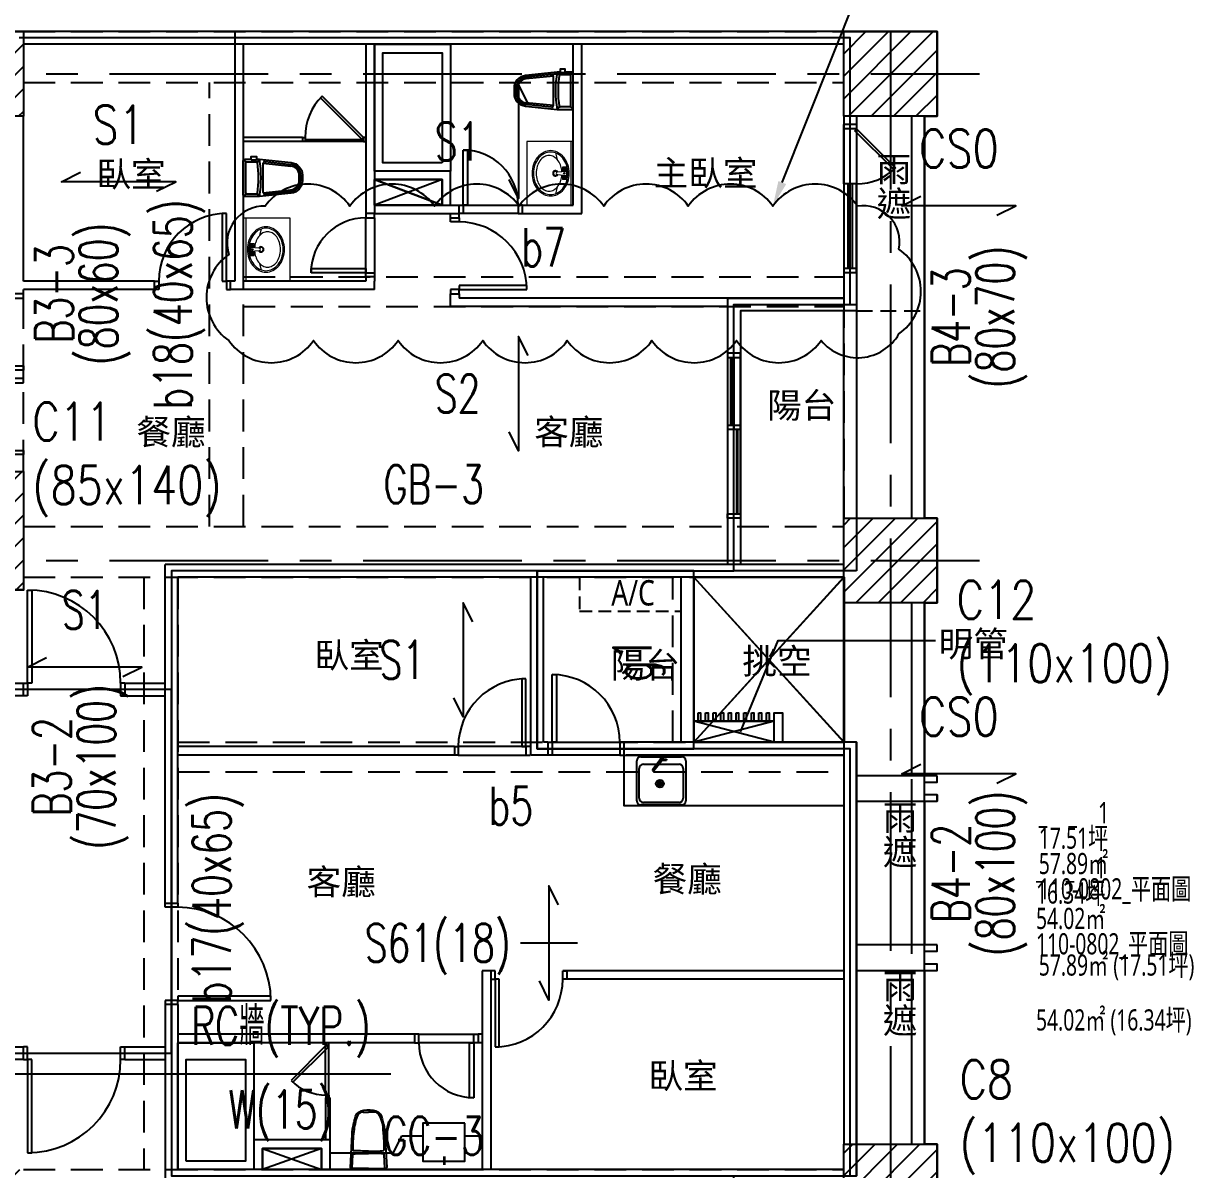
# Model space of a CAD drawing. Header units: millimetres. Extents: x -3377 to 119122, y -22007 to 15479.
# Drawn here: x 41881 to 43264, y 1589 to 2944 of the extents above; entities that cross this region are included whole.
import ezdxf
from ezdxf import colors
from ezdxf.entities.mleader import LeaderData, LeaderLine
from ezdxf.enums import TextEntityAlignment as Align
from ezdxf.math import Vec2, Vec3

# ---------------------------------------------------------------- set-up
doc = ezdxf.new("R2010")
doc.units = ezdxf.units.MM
doc.header["$LTSCALE"] = 150
doc.header["$MEASUREMENT"] = 0
for name, pattern in [('11', [0.15, 0.1, -0.05]), ('CENTER', [2, 1.25, -0.25, 0.25, -0.25]), ('HIDDEN', [0.375, 0.25, -0.125]), ('HIDDEN2', [0.1875, 0.125, -0.0625])]:
    doc.linetypes.add(name, pattern=pattern)
doc.layers.get('0').update_dxf_attribs({"plot": 0})
for name, color, linetype, plot in [('AREA', 3, 'Continuous', False), ('S-ARCH', 252, 'Continuous', False), ('S-CLOUD_2022-0304', 4, 'Continuous', False), ('S-CLOUD_20220217(結構依建築圖2022-0216修改)', 4, 'Continuous', False), ('機電', 11, 'Continuous', False)]:
    doc.layers.add(name, color=color, linetype=linetype, plot=plot)
for name, color, linetype in [('ASSLN', 8, 'Continuous'), ('COL', 1, 'Continuous'), ('FIN', 5, 'Continuous'), ('OPEN', 4, 'Continuous'), ('S-COL', 7, 'Continuous'), ('S-COLB', 4, 'HIDDEN'), ('S-DIM', 2, 'Continuous'), ('S-GRID', 1, 'CENTER'), ('S-HATCH-COL', 13, 'Continuous'), ('S-OPEN', 13, 'Continuous'), ('S-RCBMB', 3, 'HIDDEN'), ('S-RCBMG', 2, 'HIDDEN'), ('S-SLAB', 5, 'Continuous'), ('S-SLABT', 2, 'Continuous'), ('S-TEXTB', 3, 'Continuous'), ('S-TEXTC', 3, 'Continuous'), ('S-TEXTG', 2, 'Continuous'), ('TEXT', 2, 'Continuous'), ('TOIL', 6, 'Continuous'), ('TOILET', 141, 'Continuous'), ('WALL', 2, 'Continuous'), ('WALL2', 3, 'Continuous'), ('WALL3', 4, 'Continuous')]:
    doc.layers.add(name, color=color, linetype=linetype)
doc.styles.add('3E', font='simplex.shx', dxfattribs={"width": 0.8, "height": 45, "bigfont": 'dayus.shx'})
doc.styles.add('C1', font='', dxfattribs={"bigfont": 'japanese.shx'})
doc.styles.add('CS4', font='romans.shx', dxfattribs={"width": 0.7, "height": 45, "bigfont": 'lsp.shx'})
doc.styles.add('HH', font='')
doc.styles.add('HHV', font='')
doc.styles.add('LSP', font='SIMPLEX.shx', dxfattribs={"width": 0.8, "bigfont": 'lsp.shx'})
doc.styles.get('C1').set_extended_font_data('微軟正黑體')
doc.styles.get('HH').set_extended_font_data('Microsoft JhengHei')
doc.styles.get('HHV').set_extended_font_data('@微軟正黑體')
doc.dimstyles.new('DIM150', dxfattribs={"dimscale": 15, "dimtxt": 3, "dimasz": 2, "dimexe": 2, "dimexo": 2, "dimgap": 1, "dimtad": 1, "dimdec": 1, "dimdsep": 46, "dimtxsty": 'CS4', "dimblk1": 'ARCHTICK', "dimblk2": 'ARCHTICK', "dimsah": 1, "dimcen": 2, "dimdle": 2, "dimadec": 0, "dimazin": 0, "dimtfac": 1, "dimtdec": 1, "dimtmove": 0, "dimatfit": 3, "dimldrblk": 'TAA', "dimfxl": 0, "dimtolj": 1, "dimarcsym": 0})

# ---------------------------------------------------------------- blocks, each defined once
blk = doc.blocks.new('LINE(2)')
at = {"layer": 'S-GRID'}
for points in [[(-5535.87, -344.9), (-5535.87, -3083.41)], [(-8859.11, -995.91), (-5430.87, -995.91)], [(-8859.11, -1570.91), (-5430.87, -1570.91)]]:
    blk.add_lwpolyline(points, dxfattribs=at)
blk = doc.blocks.new('COL(2F-16F)')
for points in [[(-6645.9, -945.9), (-6560.9, -945.9), (-6560.9, -1045.9), (-6645.9, -1045.9)], [(-5590.9, -945.9), (-5480.9, -945.9), (-5480.9, -1045.9), (-5590.9, -1045.9)], [(-6645.9, -1465.9), (-6560.9, -1465.9), (-6560.9, -1605.9), (-6645.9, -1605.9)], [(-5590.9, -1520.9), (-5480.9, -1520.9), (-5480.9, -1620.9), (-5590.9, -1620.9)], [(-5590.9, -2260.9), (-5480.9, -2260.9), (-5480.9, -2360.9), (-5590.9, -2360.9)]]:
    blk.add_lwpolyline(points, close=True)
blk = doc.blocks.new('_ARCHTICK')
at = {"color": 0, "linetype": 'ByBlock', "const_width": 0.15}
blk.add_lwpolyline([(-0.5, -0.5), (0.5, 0.5)], dxfattribs=at)
blk = doc.blocks.new('*D209')
at = {"layer": 'DEFPOINTS', "color": 0, "transparency": 16777216}
for p in [(41795.7, 1702.2), (41810.7, 1702.2), (41810.7, 1702.2)]:
    blk.add_point(p, dxfattribs=at)
at = {"layer": 'S-DIM', "color": 0, "lineweight": -2, "transparency": 16777216}
for p, q in [((41795.7, 1732.2), (41795.7, 1732.2)), ((41795.7, 1702.2), (41765.7, 1702.2)), ((41795.7, 1702.2), (41810.7, 1702.2)), ((41810.7, 1702.2), (42315.2, 1702.2))]:
    blk.add_line(p, q, dxfattribs=at)
at = {"layer": 'S-DIM', "color": 0, "lineweight": -2, "transparency": 16777216, "xscale": 30, "yscale": 30, "zscale": 30}
blk.add_blockref('_ARCHTICK', (41795.7, 1702.2), dxfattribs=at)
at = {"layer": 'S-DIM', "color": 0, "lineweight": -2, "transparency": 16777216, "xscale": 30, "yscale": 30, "zscale": 30, "rotation": 180}
blk.add_blockref('_ARCHTICK', (41810.7, 1702.2), dxfattribs=at)
at = {"layer": 'S-DIM', "color": 0, "transparency": 16777216, "char_height": 45, "attachment_point": 5, "style": 'CS4'}
for s, insert in [('\\A1;RC牆(TYP.)', (42185.2, 1751.5)), ('\\A1;W(15)', (42185.2, 1652.9))]:
    blk.add_mtext(s, dxfattribs=dict(at, insert=insert))
blk = doc.blocks.new('TAA')
at = {"linetype": 'Continuous'}
blk.add_line((0, 0), (-1.663, 0), dxfattribs=at)
blk.add_solid([(-1.5, -0.25), (-1.5, 0.25), (0, 0)], dxfattribs=at)
blk = doc.blocks.new('A$C04D96F04')
at = {"color": 252}
for p, q in [((333, 1217.5), (402, 1217.5)), ((402, 1215), (333, 1215)), ((495, 1170), (415, 1140)), ((495, 1140), (415, 1170)), ((970, 505), (792.5, 700)), ((792.5, 505), (970, 700)), ((970, 700), (792.5, 700)), ((970, 505), (970, 700)), ((1050, 670), (1050, 465.5)), ((1065, 670), (1065, 465.5)), ((1050, 435.5), (1050, 265.5)), ((1065, 435.5), (1065, 265.5)), ((1050, 235.5), (1050, 30)), ((1065, 235.5), (1065, 30)), ((352.5, 25), (282.5, 0)), ((282.5, 25), (352.5, 0))]:
    blk.add_line(p, q, dxfattribs=at)
at = {"color": 252, "linetype": 'HIDDEN2'}
blk.add_line((985, 1015), (1065, 1015), dxfattribs=at)
at = {"color": 252}
for points in [[(1050, 1245), (1050, 770)], [(1065, 1245), (1065, 770)], [(792.5, 700), (792.5, 505), (970, 505)], [(887.5, 530), (792.5, 530), (792.5, 505), (887.5, 505), (792.5, 530), (887.5, 530), (792.5, 505)]]:
    blk.add_lwpolyline(points, dxfattribs=at)
at = {"layer": 'AREA', "color": 252}
blk.add_lwpolyline([(-30, -637.5), (977.5, -637.5), (977.5, -317.5), (840, -317.5), (840, -7.5), (977.5, -7.5), (977.5, 497.5), (607.5, 497.5), (607.5, 707.5), (840, 707.5), (840, 1022.5), (977.5, 1022.5), (977.5, 1337.5), (-5, 1337.5)], dxfattribs=at)
for points in [[(985, 707.5), (840, 707.5), (840, 1022.5), (985, 1022.5)], [(607.5, 497.5), (607.5, 707.5), (175, 707.5), (175, 567.5), (175, 137.5), (175, 0), (175, -7.5), (840, -7.5), (977.5, -7.5), (977.5, 497.5), (792.5, 497.5)], [(985, -7.5), (985, 30), (985, 30), (985, 495), (985, 495), (985, 505), (792.5, 505), (792.5, 707.5), (175, 707.5), (175, -7.5), (985, -7.5), (985, 30)], [(792.5, 707.5), (607.5, 707.5), (607.5, 497.5), (792.5, 497.5)], [(-697.5, 482.5), (-827.5, 482.5), (-827.5, 567.5), (-1052.5, 567.5), (-1052.5, 127.5), (-827.5, 127.5), (-827.5, 152.5), (-827.5, 257.5), (-557.5, 257.5), (-342.5, 257.5), (-65, 257.5), (-65, 137.5), (175, 137.5), (175, 567.5), (-65, 567.5), (-65, 482.5)]]:
    blk.add_lwpolyline(points, close=True, dxfattribs=at)
at = {"layer": 'ASSLN', "color": 252}
for points in [[(797.5, 540), (800.5, 540), (800.5, 530), (797.5, 530)], [(806.5, 540), (809.5, 540), (809.5, 530), (806.5, 530)], [(815.5, 540), (818.5, 540), (818.5, 530), (815.5, 530)], [(824.5, 540), (827.5, 540), (827.5, 530), (824.5, 530)], [(833.5, 540), (836.5, 540), (836.5, 530), (833.5, 530)], [(842.5, 540), (845.5, 540), (845.5, 530), (842.5, 530)], [(851.5, 540), (854.5, 540), (854.5, 530), (851.5, 530)], [(860.5, 540), (863.5, 540), (863.5, 530), (860.5, 530)], [(869.5, 540), (872.5, 540), (872.5, 530), (869.5, 530)], [(878.5, 540), (881.5, 540), (881.5, 530), (878.5, 530)]]:
    blk.add_lwpolyline(points, close=True, dxfattribs=at)
at = {"layer": 'COL', "color": 252}
blk.add_line((1080, 443), (1080, 435.5, 1.1), dxfattribs=at)
for points in [[(-85, 1345), (0, 1345), (0, 1245), (-85, 1245)], [(970, 1345), (1080, 1345), (1080, 1245), (970, 1245)], [(-85, 825), (0, 825), (0, 685), (-85, 685)], [(970, 770), (1080, 770), (1080, 670), (970, 670)], [(970, 30), (1080, 30), (1080, -70), (970, -70)]]:
    blk.add_lwpolyline(points, close=True, dxfattribs=at)
at = {"layer": 'FIN', "color": 252}
for p, q in [((730, 488), (778, 488)), ((752.9, 484.2), (743.7, 472.5)), ((756.2, 483), (752.9, 486.3)), ((752.9, 483), (756.2, 486.3)), ((756.2, 485), (760.2, 485)), ((760.2, 485), (760.2, 484)), ((725, 436), (725, 483)), ((728, 439), (728, 474)), ((733, 479), (775, 479)), ((743.8, 471.8), (744.6, 471.1)), ((744.5, 473.5), (746.1, 472.2)), ((754.5, 483), (745.3, 471.2)), ((756.1, 484), (760.2, 484)), ((780, 474), (780, 439)), ((783, 483), (783, 436)), ((754, 454.5), (750.7, 457.8)), ((750.7, 454.5), (754, 457.8)), ((752.4, 453.8), (752.4, 458.5)), ((970, 430), (710, 430)), ((778, 431), (730, 431)), ((775, 434), (733, 434))]:
    blk.add_line(p, q, dxfattribs=at)
blk.add_lwpolyline([(970, 430), (710, 430), (710, 490), (970, 490)], close=True, dxfattribs=at)
for centre, radius in [((754.6, 484.7), 1.7), ((752.4, 456.1), 4.63), ((752.4, 456.1), 2.34)]:
    blk.add_circle(centre, radius, dxfattribs=at)
for centre, radius, start, end in [((730, 483), 5, 90, 180), ((778, 483), 5, 360, 90), ((733, 474), 5, 90, 180), ((744.1, 472.1), 0.5, 142.041, 232.041), ((744.9, 471.5), 0.5, 232.041, 322.041), ((775, 474), 5, 360, 90), ((730, 436), 5, 180, 270), ((733, 439), 5, 180, 270), ((775, 439), 5, 270, 360), ((778, 436), 5, 270, 360)]:
    blk.add_arc(centre, radius, start, end, dxfattribs=at)
at = {"layer": 'OPEN', "color": 252, "linetype": 'Continuous'}
for p, q in [((353.2, 1268.8), (351.1, 1266.7)), ((351.1, 1266.7), (399.9, 1217.9)), ((402, 1220), (353.2, 1268.8)), ((330, 1220), (333, 1220)), ((333, 1220), (333, 1215)), ((399.9, 1217.9), (402, 1220)), ((405, 1220), (402, 1220)), ((402, 1220), (402, 1215)), ((333, 1215), (330, 1215)), ((402, 1215), (405, 1215)), ((520, 1140), (520, 1205)), ((520, 1205), (525, 1205)), ((525, 1205), (525, 1140)), ((970, 1165), (970, 1170)), ((985, 1165), (970, 1165)), ((970, 1165), (970, 1065)), ((975, 1065), (975, 1165)), ((980, 1065), (980, 1165)), ((985, 1170), (985, 1165)), ((985, 1065), (985, 1165)), ((515, 1140), (520, 1140)), ((520, 1140), (520, 1130)), ((520, 1140), (585, 1140)), ((525, 1140), (520, 1140)), ((590, 1140), (585, 1140)), ((585, 1140), (585, 1130)), ((240, 1130), (235, 1130)), ((235, 1130), (235, 1050)), ((240, 1050), (240, 1130)), ((405, 1130), (405, 1125)), ((405, 1125), (415, 1125)), ((405, 1060), (405, 1125)), ((415, 1125), (415, 1130)), ((415, 1125), (415, 1060)), ((505, 1120), (505, 1125)), ((520, 1130), (515, 1130)), ((515, 1125), (515, 1120)), ((585, 1130), (520, 1130)), ((585, 1130), (590, 1130)), ((515, 1120), (505, 1120)), ((340, 1060), (340, 1065)), ((340, 1065), (405, 1065)), ((405, 1060), (340, 1060)), ((405, 1065), (405, 1060)), ((405, 1055), (405, 1060)), ((405, 1060), (415, 1060)), ((415, 1060), (415, 1055)), ((985, 1065), (970, 1065)), ((970, 1065), (970, 1060)), ((985, 1060), (985, 1065)), ((155, 1050), (160, 1050)), ((160, 1040), (155, 1040)), ((160, 1050), (160, 1040)), ((235, 1050), (240, 1050)), ((245, 1050), (240, 1050)), ((240, 1050), (240, 1040)), ((240, 1040), (245, 1040)), ((515, 1040), (505, 1040)), ((505, 1040), (505, 1035)), ((595, 1045), (515, 1045)), ((515, 1045), (515, 1040)), ((515, 1035), (515, 1040)), ((515, 1040), (595, 1040)), ((595, 1040), (595, 1045)), ((-10, 1030), (0, 1030)), ((0, 1030), (0, 1035)), ((832.5, 965, -1.1), (832.5, 960, -1.1)), ((832.5, 960, -1.1), (847.5, 960, -1.1)), ((832.5, 960, -1.1), (832.5, 775, -1.1)), ((836, 960, -1.1), (836, 880, -1.1)), ((837, 960, -1.1), (837, 880, -1.1)), ((840, 960, -1.1), (840, 880, -1.1)), ((847.5, 960, -1.1), (847.5, 965, -1.1)), ((847.5, 775, -1.1), (847.5, 960, -1.1)), ((-10, 950), (0, 950)), ((0, 950), (0, 945)), ((-10, 930), (0, 930)), ((0, 930), (0, 935)), ((832.5, 880, -1.1), (847.5, 880, -1.1)), ((832.5, 875, -1.1), (847.5, 875, -1.1)), ((837, 880, -1.1), (840, 880, -1.1)), ((840, 880, -1.1), (840, 875, -1.1)), ((840, 875, -1.1), (843, 875, -1.1)), ((843, 875, -1.1), (843, 775, -1.1)), ((844, 875, -1.1), (844, 775, -1.1)), ((-10, 850), (0, 850)), ((0, 850), (0, 845)), ((832.5, 770, -1.1), (832.5, 775, -1.1)), ((832.5, 775, -1.1), (847.5, 775, -1.1)), ((847.5, 775, -1.1), (847.5, 770, -1.1)), ((5, 575), (5, 685)), ((5, 685), (10, 685)), ((10, 685), (10, 575)), ((625, 505), (625, 585)), ((625, 585), (630, 585)), ((630, 585), (630, 505)), ((0, 575), (5, 575)), ((5, 575), (5, 560)), ((10, 575), (5, 575)), ((120, 575), (115, 575)), ((115, 575), (115, 560)), ((594.1, 580), (589.1, 580)), ((589.1, 580), (589.1, 500)), ((594.1, 500), (594.1, 580)), ((5, 560), (0, 560)), ((115, 560), (120, 560)), ((509.1, 500), (514.1, 500)), ((514.1, 500), (514.1, 490)), ((594.1, 500), (514.1, 500)), ((589.1, 500), (594.1, 500)), ((599.1, 500), (594.1, 500)), ((594.1, 500), (594.1, 490)), ((620, 505), (625, 505)), ((625, 505), (625, 490)), ((625, 505), (705, 505)), ((630, 505), (625, 505)), ((710, 505), (705, 505)), ((705, 505), (705, 490)), ((514.1, 490), (509.1, 490)), ((514.1, 490), (594.1, 490)), ((594.1, 490), (599.1, 490)), ((625, 490), (620, 490)), ((705, 490), (625, 490)), ((705, 490), (710, 490)), ((167.5, 310), (167.5, 315)), ((182.5, 310), (167.5, 310)), ((182.5, 315), (182.5, 310)), ((557.5, 235), (552.5, 235)), ((552.5, 225), (557.5, 225)), ((557.5, 225), (557.5, 235)), ((557.5, 225), (557.5, 145)), ((562.5, 225), (557.5, 225)), ((562.5, 145), (562.5, 225)), ((637.5, 225), (637.5, 235)), ((637.5, 235), (642.5, 235)), ((642.5, 225), (637.5, 225)), ((182.5, 200), (167.5, 200)), ((167.5, 200), (167.5, 195)), ((292.5, 205), (182.5, 205)), ((182.5, 205), (182.5, 200)), ((182.5, 195), (182.5, 200)), ((182.5, 200), (292.5, 200)), ((292.5, 200), (292.5, 205)), ((467.5, 160), (462.5, 160)), ((467.5, 150), (467.5, 160)), ((467.5, 160), (532.5, 160)), ((532.5, 150), (532.5, 160)), ((532.5, 160), (537.5, 160)), ((5, 145), (0, 145)), ((5, 130), (5, 145)), ((115, 130), (115, 145)), ((115, 145), (120, 145)), ((462.5, 150), (467.5, 150)), ((532.5, 150), (467.5, 150)), ((527.5, 85), (527.5, 150)), ((527.5, 150), (532.5, 150)), ((537.5, 150), (532.5, 150)), ((532.5, 150), (532.5, 85)), ((557.5, 145), (562.5, 145)), ((0, 130), (5, 130)), ((5, 130), (5, 20)), ((10, 130), (5, 130)), ((10, 20), (10, 130)), ((120, 130), (115, 130)), ((532.5, 85), (527.5, 85)), ((5, 20), (10, 20))]:
    blk.add_line(p, q, dxfattribs=at)
at = {"layer": 'OPEN', "color": 252, "linetype": 'Continuous', "lineweight": -2}
for p, q in [((970, 1230), (970, 1235)), ((985, 1235), (985, 1230)), ((985, 1230), (970, 1230)), ((970, 1165), (970, 1230)), ((982.9, 1227.9), (985, 1230)), ((1028.8, 1181.9), (982.9, 1227.9)), ((985, 1230), (985, 1165)), ((985, 1230), (1031, 1184)), ((1031, 1184), (1028.8, 1181.9)), ((985, 1165), (970, 1165)), ((970, 1165), (970, 1160)), ((985, 1160), (985, 1165))]:
    blk.add_line(p, q, dxfattribs=at)
at = {"layer": 'OPEN', "color": 252}
for p, q in [((330, 1220), (260, 1220)), ((330, 1220), (330, 1215)), ((330, 1215), (260, 1215)), ((970, 1015), (847.5, 1015))]:
    blk.add_line(p, q, dxfattribs=at)
for points in [[(505, 1180), (415, 1180), (415, 1330), (505, 1330)], [(495, 1190), (425, 1190), (425, 1320), (495, 1320)]]:
    blk.add_lwpolyline(points, close=True, dxfattribs=at)
at = {"layer": 'OPEN', "color": 252, "linetype": 'Continuous'}
for centre, radius, start, end in [((402, 1220), 69, 135, 180), ((520, 1140), 65, 0, 90), ((240, 1050), 80, 90, 180), ((405, 1060), 65, 90, 180), ((515, 1040), 80, 0, 90), ((5, 575), 110, 0, 90), ((625, 505), 80, 0, 90), ((594.1, 500), 80, 90, 180), ((182.5, 200), 110, 0, 90), ((557.5, 225), 80, 270, 0), ((532.5, 150), 65, 180, 270), ((5, 130), 110, 270, 0)]:
    blk.add_arc(centre, radius, start, end, dxfattribs=at)
at = {"layer": 'OPEN', "color": 252, "linetype": 'Continuous', "lineweight": -2}
blk.add_arc((985, 1230), 65, 270, 315, dxfattribs=at)
at = {"layer": 'TEXT', "color": 252}
blk.add_lwpolyline([(847.5, 517.5), (892.4, 625.2), (1078.2, 625.2)], dxfattribs=at)
at = {"layer": 'TOIL', "color": 252}
for p, q in [((624.3, 1294.3), (593.6, 1291.1)), ((626.5, 1292.5), (593.8, 1289.1)), ((626.5, 1257.7), (626.5, 1292.3)), ((633.7, 1293.8), (631, 1297)), ((646, 1294), (634.4, 1294)), ((634.6, 1296.4), (634.6, 1297)), ((640.6, 1296.4), (634.6, 1296.4)), ((634.6, 1296.4), (634.6, 1296.4)), ((634.6, 1296.4), (634.6, 1296.4)), ((634.6, 1296.4), (634.6, 1296.4)), ((634.6, 1296.4), (634.6, 1296.4)), ((640.6, 1296.4), (640.6, 1297)), ((646.7, 1293.7), (649.4, 1296.4)), ((647, 1257), (647, 1293)), ((582, 1271.9), (582, 1278.1)), ((584, 1271.9), (584, 1278.1)), ((624.3, 1255.7), (593.6, 1259)), ((626.5, 1257.5), (593.8, 1260.9)), ((633.7, 1256.2), (631, 1253)), ((646, 1256), (634.4, 1256)), ((646.7, 1256.3), (649.4, 1253.6)), ((263.3, 1190.8), (260.6, 1193.5)), ((263, 1154.1), (263, 1190.1)), ((264, 1191.1), (275.6, 1191.1)), ((269.4, 1193.4), (269.4, 1194.1)), ((269.4, 1193.4), (275.4, 1193.4)), ((275.4, 1193.4), (275.4, 1194.1)), ((275.4, 1193.4), (275.4, 1193.4)), ((275.4, 1193.4), (275.4, 1193.4)), ((275.4, 1193.4), (275.4, 1193.4)), ((275.4, 1193.4), (275.4, 1193.4)), ((276.3, 1190.8), (279, 1194.1)), ((285.7, 1191.3), (316.4, 1188.1)), ((283.5, 1189.6), (316.2, 1186.1)), ((283.5, 1154.8), (283.5, 1189.4)), ((326, 1168.9), (326, 1175.2)), ((328, 1168.9), (328, 1175.2)), ((263.3, 1153.4), (260.6, 1150.6)), ((264, 1153.1), (275.6, 1153.1)), ((276.3, 1153.3), (279, 1150.1)), ((283.5, 1154.6), (316.2, 1158)), ((285.7, 1152.8), (316.4, 1156)), ((358.1, 147), (356.6, 147)), ((357.5, 85), (362.5, 85)), ((357.5, 35), (357.5, 85)), ((362.5, 35), (362.5, 85)), ((401.8, 68), (408, 68)), ((414.2, 68), (408, 68)), ((437.5, 20), (447.5, 40)), ((447.5, 40), (472, 40)), ((522, 40), (542.5, 40)), ((542.5, 40), (542.5, 0)), ((362.5, 20), (437.5, 20)), ((362.5, 0), (542.5, 0))]:
    blk.add_line(p, q, dxfattribs=at)
at = {"layer": 'TOIL', "color": 252, "linetype": 'Continuous'}
for p, q in [((358.1, 147), (316.4, 105.3)), ((318.5, 103.2), (360.2, 144.9)), ((356.6, 147), (356.6, 88)), ((358.1, 150), (358.1, 147)), ((358.1, 147), (361.1, 147)), ((360.2, 144.9), (358.1, 147)), ((361.1, 147), (361.1, 150)), ((361.1, 88), (361.1, 147)), ((316.4, 105.3), (318.5, 103.2)), ((358.1, 85), (358.1, 88)), ((358.1, 88), (361.1, 88)), ((361.1, 88), (361.1, 85))]:
    blk.add_line(p, q, dxfattribs=at)
at = {"layer": 'TOIL', "color": 252, "elevation": 0}
for points in [[(640.6, 1297), (640.6, 1300.4), (634.6, 1300.4), (634.6, 1297), (631, 1297), (593.4, 1293, 0.383798), (580, 1278.1), (580, 1271.9, 0.383798), (593.4, 1257), (631, 1253), (648, 1253, 0.414214), (650, 1255), (650, 1295, 0.414214), (648, 1297)], [(269.4, 1194.1), (269.4, 1197.4), (275.4, 1197.4), (275.4, 1194.1), (279, 1194.1), (316.6, 1190.1, -0.383798), (330, 1175.2), (330, 1168.9, -0.383798), (316.6, 1154), (279, 1150.1), (262, 1150.1, -0.414214), (260, 1152.1), (260, 1192.1, -0.414214), (262, 1194.1)]]:
    blk.add_lwpolyline(points, format="xyb", close=True, dxfattribs=at)
at = {"layer": 'TOIL', "color": 252}
blk.add_lwpolyline([(182.5, 0), (182.5, 150), (272.5, 150), (272.5, 0), (182.5, 0)], dxfattribs=at)
for points in [[(192.5, 10), (192.5, 130), (262.5, 130), (262.5, 10)], [(522, 55), (472, 55), (472, 10), (522, 10)]]:
    blk.add_lwpolyline(points, close=True, dxfattribs=at)
blk.add_lwpolyline([(410, 70.6, -0.194459), (422.3, 65.7, -0.07596), (427.4, 41.7), (429.5, 2.5), (427.3, 0), (387.7, 0), (386.5, 2.5), (388.6, 41.5, -0.07596), (393.7, 65.7, -0.194459), (405.9, 70.6)], format="xyb", close=True, dxfattribs=at)
for points in [[(408, 1.3), (389.6, 1.3, -0.332674), (388.8, 1.9), (389.4, 18, -0.271876), (389.9, 18.7, -0.013613), (408, 19.1, -43.172872)], [(408, 1.3), (426.4, 1.3, 0.332674), (427.2, 1.9), (426.6, 18, 0.271876), (426.1, 18.7, 0.013613), (408, 19.1, 43.172872)]]:
    blk.add_lwpolyline(points, format="xyb", dxfattribs=at)
at = {"layer": 'TOIL', "color": 252, "const_width": 3}
blk.add_lwpolyline([(497.5, 15.5), (497.5, 5.3)], dxfattribs=at)
at = {"layer": 'TOIL', "color": 252}
for centre, radius, start, end in [((595, 1278.1), 13, 96.0132, 180), ((595, 1278.1), 11, 96.0132, 180), ((624.5, 1292.3), 2, 0, 96.0132), ((751, 1275), 122, 169.6111, 190.3889), ((751, 1275), 119, 171.2257, 188.7743), ((634.4, 1293), 1, 90, 171.2257), ((646, 1293), 1, 0, 90), ((595, 1271.9), 13, 180, 263.9868), ((595, 1271.9), 11, 180, 263.9868), ((624.5, 1257.7), 2, 263.9868, 0), ((634.4, 1257), 1, 188.7743, 270), ((646, 1257), 1, 270, 0), ((264, 1190.1), 1, 90, 180), ((275.6, 1190.1), 1, 8.7743, 90), ((159, 1172.1), 119, 351.2257, 8.7743), ((159, 1172.1), 122, 349.6111, 10.3889), ((285.5, 1189.4), 2, 83.9868, 180), ((315, 1175.2), 11, 0, 83.9868), ((315, 1175.2), 13, 0, 83.9868), ((315, 1168.9), 11, 276.0132, 0), ((315, 1168.9), 13, 276.0132, 0), ((264, 1154.1), 1, 180, 270), ((275.6, 1154.1), 1, 270, 351.2257), ((285.5, 1154.8), 2, 180, 276.0132), ((469.8, 37.7), 79.5, 161.2752, 174.7588), ((401.1, 61.1), 6.93, 83.869, 162.5206), ((415, 61.4), 6.62, 22.881, 96.9927), ((385.1, 45.8), 40.3, 359.7388, 26.8929), ((552.6, 25.5), 163.2, 173.1505, 181.169), ((253.3, 28), 173.1, 358.2114, 5.8192), ((384.5, -562.9), 585.1, 87.7018, 89.5191), ((410.9, 143.1), 121.5, 268.6098, 277.2474)]:
    blk.add_arc(centre, radius, start, end, dxfattribs=at)
at = {"layer": 'TOIL', "color": 252, "linetype": 'Continuous'}
blk.add_arc((358.1, 147), 59, 225, 270, dxfattribs=at)
at = {"layer": 'TOILET', "color": 252, "lineweight": 13}
for p, q in [((595, 1215), (595, 1140)), ((650, 1215), (595, 1215)), ((647, 1215), (647, 1140)), ((650, 1140), (650, 1215)), ((629, 1201.6), (630.9, 1193.9)), ((631.2, 1179.1), (641.9, 1179.9)), ((631.2, 1176), (641.9, 1175.1)), ((641.9, 1184.7), (637.1, 1184.7)), ((637.1, 1184.7), (637.1, 1179.5)), ((641.9, 1182.3), (637.1, 1182.3)), ((637.8, 1184), (641.2, 1180.6)), ((637.8, 1180.6), (641.2, 1184)), ((639.5, 1184.7), (639.5, 1179.9)), ((641.9, 1184.7), (641.9, 1170.3)), ((637.1, 1175.5), (637.1, 1170.3)), ((641.9, 1172.7), (637.1, 1172.7)), ((641.9, 1170.3), (637.1, 1170.3)), ((637.8, 1174.4), (641.2, 1171)), ((637.8, 1171), (641.2, 1174.4)), ((639.5, 1175.1), (639.5, 1170.3)), ((630.9, 1161.1), (629, 1153.4)), ((650, 1140), (595, 1140)), ((260, 1050), (260, 1125)), ((260, 1125), (315, 1125)), ((263, 1125), (263, 1050)), ((315, 1125), (315, 1050)), ((281, 1111.6), (279.1, 1103.9)), ((268.1, 1094.7), (268.1, 1080.3)), ((268.1, 1094.7), (272.9, 1094.7)), ((272.2, 1094), (268.8, 1090.6)), ((272.2, 1090.6), (268.8, 1094)), ((270.5, 1094.7), (270.5, 1089.9)), ((272.9, 1094.7), (272.9, 1089.5)), ((268.1, 1092.3), (272.9, 1092.3)), ((278.8, 1089.1), (268.1, 1089.9)), ((278.8, 1085.9), (268.1, 1085.1)), ((268.1, 1082.7), (272.9, 1082.7)), ((268.1, 1080.3), (272.9, 1080.3)), ((272.2, 1084.4), (268.8, 1081)), ((272.2, 1081), (268.8, 1084.4)), ((270.5, 1085.1), (270.5, 1080.3)), ((272.9, 1085.5), (272.9, 1080.3)), ((279.1, 1071.1), (281, 1063.4)), ((260, 1050), (315, 1050))]:
    blk.add_line(p, q, dxfattribs=at)
for centre, radius in [((639.5, 1182.3), 2.39), ((639.5, 1177.5), 0.955), ((639.5, 1172.7), 2.39), ((270.5, 1092.3), 2.39), ((270.5, 1082.7), 2.39), ((270.5, 1087.5), 0.955)]:
    blk.add_circle(centre, radius, dxfattribs=at)
for centre, radius, start, end in [((623.3, 1186.1), 18.2, 89.9999, 116.7599), ((623.3, 1186.1), 18.2, 63.2399, 89.9999), ((628.6, 1179.3), 27, 140.5992, 161.2092), ((628.6, 1179.3), 25.4, 140.5992, 161.2092), ((628.2, 1179.5), 21.8, 143.9725, 163.2352), ((625.4, 1181.9), 22.8, 116.7598, 140.5993), ((625.4, 1181.9), 21.2, 116.7598, 140.5993), ((624, 1182.6), 16.6, 119.6632, 143.9726), ((623.3, 1186.1), 16.5, 89.9999, 116.7599), ((621.4, 1187.2), 11.3, 89.9999, 119.6633), ((621.4, 1187.2), 11.3, 60.3365, 89.9999), ((623.3, 1186.1), 16.5, 63.2399, 89.9999), ((618.7, 1182.6), 16.6, 36.0272, 60.3365), ((621.2, 1181.9), 21.2, 39.4005, 63.24), ((621.2, 1181.9), 22.8, 39.4005, 63.24), ((614.5, 1179.5), 21.8, 16.7646, 36.0273), ((617.9, 1179.3), 25.4, 18.7906, 39.4005), ((617.9, 1179.3), 27, 18.7906, 39.4006), ((633.8, 1177.5), 32.4, 161.2092, 179.9999), ((633.8, 1177.5), 32.4, 179.9999, 198.7906), ((633.8, 1177.5), 30.8, 161.2092, 179.9999), ((633.8, 1177.5), 30.8, 179.9999, 198.7906), ((634.9, 1177.5), 28.8, 163.2351, 179.9999), ((634.9, 1177.5), 28.8, 179.9999, 196.7647), ((629, 1177.5), 3.34, 28.7782, 331.2216), ((629, 1177.5), 2.39, 39.0727, 320.927), ((631.2, 1177.5), 1.56, 89.9999, 269.9999), ((607.9, 1177.5), 28.8, 3.9271, 16.7646), ((612.8, 1177.5), 30.8, 359.9999, 18.7906), ((612.8, 1177.5), 30.8, 341.2092, 359.9999), ((612.8, 1177.5), 32.4, 359.9999, 18.7906), ((612.8, 1177.5), 32.4, 341.2092, 359.9999), ((628.6, 1175.8), 27, 198.7906, 219.4005), ((628.6, 1175.8), 25.4, 198.7906, 219.4005), ((628.2, 1175.5), 21.8, 196.7646, 216.0273), ((624, 1172.4), 16.6, 216.0272, 240.3365), ((618.7, 1172.4), 16.6, 299.6633, 323.9726), ((614.5, 1175.5), 21.8, 323.9725, 343.2352), ((607.9, 1177.5), 28.8, 343.2352, 356.0727), ((617.9, 1175.8), 25.4, 320.5992, 341.2092), ((617.9, 1175.8), 27, 320.5992, 341.2092), ((625.4, 1173.1), 22.8, 219.4005, 243.24), ((625.4, 1173.1), 21.2, 219.4005, 243.24), ((623.3, 1168.9), 18.2, 243.2399, 269.9999), ((621.4, 1167.8), 11.3, 240.3365, 269.9999), ((623.3, 1168.9), 16.5, 243.2399, 269.9999), ((621.4, 1167.8), 11.3, 269.9999, 299.6633), ((623.3, 1168.9), 16.5, 269.9999, 296.7599), ((623.3, 1168.9), 18.2, 269.9999, 296.7599), ((621.2, 1173.1), 21.2, 296.7598, 320.5993), ((621.2, 1173.1), 22.8, 296.7598, 320.5993), ((288.8, 1091.9), 22.8, 116.76, 140.5995), ((288.8, 1091.9), 21.2, 116.76, 140.5995), ((291.3, 1092.6), 16.6, 119.6635, 143.9728), ((286.7, 1096.1), 18.2, 90.0001, 116.7601), ((286.7, 1096.1), 16.5, 90.0001, 116.7601), ((288.6, 1097.2), 11.3, 90.0001, 119.6635), ((286.7, 1096.1), 18.2, 63.2401, 90.0001), ((286.7, 1096.1), 16.5, 63.2401, 90.0001), ((288.6, 1097.2), 11.3, 60.3367, 90.0001), ((284.6, 1091.9), 21.2, 39.4007, 63.2402), ((286, 1092.6), 16.6, 36.0274, 60.3368), ((284.6, 1091.9), 22.8, 39.4007, 63.2402), ((297.2, 1087.5), 32.4, 161.2094, 180.0001), ((297.2, 1087.5), 30.8, 161.2094, 180.0001), ((292.1, 1089.3), 27, 140.5994, 161.2094), ((292.1, 1089.3), 25.4, 140.5995, 161.2094), ((302.1, 1087.5), 28.8, 163.2354, 176.0729), ((295.5, 1089.5), 21.8, 143.9727, 163.2354), ((281.8, 1089.5), 21.8, 16.7648, 36.0275), ((281.4, 1089.3), 25.4, 18.7908, 39.4008), ((281.4, 1089.3), 27, 18.7908, 39.4008), ((275.1, 1087.5), 28.8, 0.0001, 16.7649), ((276.2, 1087.5), 30.8, 0.0001, 18.7908), ((276.2, 1087.5), 32.4, 0.0001, 18.7908), ((297.2, 1087.5), 32.4, 180.0001, 198.7908), ((297.2, 1087.5), 30.8, 180.0001, 198.7908), ((302.1, 1087.5), 28.8, 183.9273, 196.7648), ((295.5, 1085.5), 21.8, 196.7648, 216.0275), ((281, 1087.5), 3.34, 208.7784, 151.2218), ((278.8, 1087.5), 1.56, 270.0001, 90.0001), ((281, 1087.5), 2.39, 219.073, 140.9273), ((281.8, 1085.5), 21.8, 323.9727, 343.2354), ((275.1, 1087.5), 28.8, 343.2353, 0.0001), ((276.2, 1087.5), 30.8, 341.2094, 0.0001), ((276.2, 1087.5), 32.4, 341.2094, 0.0001), ((292.1, 1085.8), 27, 198.7908, 219.4008), ((292.1, 1085.8), 25.4, 198.7908, 219.4008), ((288.8, 1083.1), 22.8, 219.4007, 243.2402), ((288.8, 1083.1), 21.2, 219.4007, 243.2402), ((291.3, 1082.4), 16.6, 216.0274, 240.3367), ((288.6, 1077.8), 11.3, 240.3367, 270.0001), ((288.6, 1077.8), 11.3, 270.0001, 299.6635), ((286, 1082.4), 16.6, 299.6635, 323.9728), ((284.6, 1083.1), 21.2, 296.76, 320.5995), ((284.6, 1083.1), 22.8, 296.76, 320.5995), ((281.4, 1085.8), 25.4, 320.5995, 341.2094), ((281.4, 1085.8), 27, 320.5995, 341.2094), ((286.7, 1078.9), 18.2, 243.2401, 270.0001), ((286.7, 1078.9), 16.5, 243.2401, 270.0001), ((286.7, 1078.9), 16.5, 270.0001, 296.7601), ((286.7, 1078.9), 18.2, 270.0001, 296.7601)]:
    blk.add_arc(centre, radius, start, end, dxfattribs=at)
at = {"layer": 'WALL', "color": 252}
for p, q in [((970, 1345), (0, 1345)), ((250, 1345), (250, 1330)), ((970, 1330), (0, 1330)), ((985, 1235), (970, 1235)), ((985, 1060), (970, 1060)), ((847.5, 965, -1.1), (832.5, 965, -1.1)), ((847.5, 770, -1.1), (832.5, 770, -1.1)), ((970, 715), (167.5, 715)), ((167.5, 315), (167.5, 715)), ((970, 700), (182.5, 700)), ((182.5, 315), (182.5, 700)), ((600, 490), (600, 700)), ((615, 505), (615, 700)), ((-57.5, 575), (0, 575)), ((0, 560), (0, 575)), ((120, 575), (167.5, 575)), ((120, 575), (120, 560)), ((0, 560), (-57.5, 560)), ((120, 560), (167.5, 560)), ((620, 505), (615, 505)), ((620, 505), (620, 490)), ((985, 505), (710, 505)), ((710, 490), (710, 505)), ((985, 505), (985, 30)), ((615, 490), (600, 490)), ((620, 490), (600, 490)), ((970, 490), (712.5, 490)), ((970, 490), (970, 30)), ((167.5, 315), (182.5, 315)), ((167.5, 195), (167.5, -15)), ((182.5, 195), (167.5, 195)), ((182.5, 195), (182.5, 0)), ((-57.5, 145), (0, 145)), ((0, 130), (0, 145)), ((120, 145), (167.5, 145)), ((120, 130), (120, 145)), ((0, 130), (-92.5, 130)), ((120, 130), (167.5, 130)), ((970, 0), (182.5, 0))]:
    blk.add_line(p, q, dxfattribs=at)
at = {"layer": 'WALL', "color": 252, "linetype": 'Continuous'}
blk.add_line((832.5, 1030), (970, 1030), dxfattribs=at)
at = {"layer": 'WALL', "color": 252}
for points in [[(970, 1245), (970, 1030), (832.5, 1030), (832.5, 715)], [(985, 1245), (985, 1015), (847.5, 1015), (847.5, 715)]]:
    blk.add_lwpolyline(points, dxfattribs=at)
at = {"layer": 'WALL', "color": 252, "elevation": 1.1}
for points in [[(1080, 465.5), (985, 465.5), (985, 435.5), (1080, 435.5), (1080, 443), (1065, 443), (1065, 458), (1080, 458)], [(1080, 265.5), (985, 265.5), (985, 235.5), (1080, 235.5), (1080, 243), (1065, 243), (1065, 258), (1080, 258)]]:
    blk.add_lwpolyline(points, close=True, dxfattribs=at)
at = {"layer": 'WALL2', "color": 252}
for p, q in [((250, 1330), (250, 1050)), ((260, 1330), (260, 1050)), ((405, 1330), (405, 1130)), ((415, 1330), (415, 1130)), ((650, 1140), (650, 1330)), ((660, 1130), (660, 1330)), ((0, 1050), (0, 1245)), ((415, 1140), (515, 1140)), ((515, 1130), (515, 1140)), ((590, 1130), (590, 1140)), ((590, 1140), (650, 1140)), ((415, 1130), (405, 1130)), ((415, 1130), (515, 1130)), ((505, 1125), (505, 1130)), ((505, 1125), (515, 1125)), ((515, 1125), (515, 1130)), ((590, 1130), (660, 1130)), ((415, 1055), (405, 1055)), ((405, 1055), (405, 1050)), ((415, 1055), (415, 1050)), ((155, 1050), (0, 1050)), ((155, 1040), (0, 1040)), ((0, 1035), (0, 1040)), ((155, 1040), (155, 1050)), ((250, 1050), (245, 1050)), ((245, 1040), (245, 1050)), ((415, 1040), (245, 1040)), ((405, 1050), (260, 1050)), ((415, 1040), (415, 1050)), ((415, 1050), (415, 1050)), ((0, 1035), (-10, 1035)), ((505, 1020), (505, 1030)), ((832.5, 1030), (515, 1030)), ((832.5, 1020), (505, 1020)), ((0, 945), (-10, 945)), ((0, 935), (0, 945)), ((0, 935), (-10, 935)), ((0, 845), (-10, 845)), ((0, 825), (0, 845)), ((509.5, 500), (182.5, 500)), ((509.9, 490), (509.9, 500)), ((509, 490), (182.5, 490)), ((542.5, 235), (542.5, 0)), ((552.5, 235), (542.5, 235)), ((552.5, 235), (552.5, 0)), ((970, 235), (637.8, 235)), ((642.5, 235), (642.5, 225)), ((970, 225), (642.5, 225)), ((462.5, 160), (182.5, 160)), ((462.5, 160), (462.5, 150)), ((542.5, 160), (537.5, 160)), ((537.5, 160), (537.5, 150)), ((462.5, 150), (182.5, 150)), ((542.5, 150), (537.5, 150))]:
    blk.add_line(p, q, dxfattribs=at)
at = {"layer": 'WALL2', "color": 252, "lineweight": -2}
blk.add_line((415, 1330), (415, 1140), dxfattribs=at)
at = {"layer": 'WALL2', "color": 252}
for points in [[(505, 1140), (505, 1180), (415, 1180)], [(495, 1140), (495, 1170), (415, 1170)], [(505, 1030), (505, 1035), (515, 1035), (515, 1030)], [(887.5, 505), (887.5, 540), (897.5, 540), (897.5, 505)], [(362.5, 0), (362.5, 35), (272.5, 35), (272.5, 0)], [(352.5, 0), (352.5, 25), (282.5, 25), (282.5, 0)]]:
    blk.add_lwpolyline(points, dxfattribs=at)
at = {"layer": 'WALL3', "color": 252}
for p, q in [((970, 770), (970, 1015)), ((985, 1015), (985, 770)), ((777.5, 505), (777.5, 700)), ((792.5, 505), (792.5, 700))]:
    blk.add_line(p, q, dxfattribs=at)
at = {"layer": '機電', "color": 252, "linetype": '11'}
blk.add_lwpolyline([(777.5, 660), (777.5, 700), (657.5, 700), (657.5, 660)], close=True, dxfattribs=at)
at = {"layer": 'AREA', "color": 252, "style": 'C1', "width": 0.7}
for s, p in [('1', (1270.3, 409.3)), ('_', (1200.3, 409.3)), ('17.51坪', (1200.3, 379.3)), ('_', (1235.3, 409.3)), ('57.89㎡', (1200.3, 349.3)), ('1', (1267, 344.4)), ('110-0802_平面圖', (1200.3, 319.3)), ('_', (1197, 344.4)), ('16.34坪', (1197, 314.4)), ('_', (1232, 344.4)), ('54.02㎡', (1197, 284.4)), ('110-0802_平面圖', (1197, 254.4)), ('57.89㎡ (17.51坪)', (1200.3, 229.3)), ('54.02㎡ (16.34坪)', (1197, 164.4))]:
    blk.add_text(s, height=25, dxfattribs=at).set_placement(p)
at = {"layer": 'TEXT', "color": 252, "style": 'HH'}
for s, p in [('臥室', (127.3, 1161.4)), ('主臥室', (806.4, 1162.7)), ('陽台', (920, 888.3)), ('餐廳', (174.5, 856.8)), ('客廳', (644.8, 856.8)), ('明管', (1122.9, 606.3)), ('臥室', (385, 592.9)), ('陽台', (735.2, 581.2)), ('挑空', (890.8, 586)), ('客廳', (375.7, 325.1)), ('餐廳', (784.7, 328.4)), ('臥室', (779.8, 95.8))]:
    blk.add_text(s, height=30, dxfattribs=at).set_placement(p, align=Align.CENTER)
at = {"layer": 'TEXT', "color": 252, "style": 'HHV'}
for p in [(1013.5, 1162.6), (1020.8, 396.3), (1020.8, 197.2)]:
    blk.add_text('雨遮', height=30, rotation=270, dxfattribs=at).set_placement(p, align=Align.CENTER)
at = {"layer": '機電', "color": 252, "style": 'HH', "width": 0.8}
blk.add_text('A/C', height=30, dxfattribs=at).set_placement((695, 666.7))
blk = doc.blocks.new('2022-0217')
blk.add_blockref('A$C04D96F04', (29770.3, -6171))
blk = doc.blocks.new('_None')

msp = doc.modelspace()

# ---------------------------------------------------------------- hatches: boundary and pattern name
at = {"layer": 'S-HATCH-COL'}
h = msp.add_hatch(dxfattribs=at)
h.set_pattern_fill('ANSI31', color=256, scale=150, style=0)
h.set_pattern_definition([(45, (0, -3880.068), (-13.258252, 13.258252), [])])
h.paths.add_polyline_path([(42850.73, 2359.16), (42960.73, 2359.16), (42960.73, 2259.16), (42850.73, 2259.16)])
h.paths.add_polyline_path([(42850.73, 1619.16), (42960.73, 1619.16), (42960.73, 1519.16), (42850.73, 1519.16)])
h.paths.add_polyline_path([(42850.73, 1044.16), (42960.73, 1044.16), (42960.73, 944.16), (42850.73, 944.16)])
h.paths.add_polyline_path([(41745.73, 1044.16), (41855.73, 1044.16), (41855.73, 944.16), (41745.73, 944.16)])
h.paths.add_polyline_path([(41090.73, 1044.16), (40980.73, 1044.16), (40980.73, 944.16), (41090.73, 944.16)])
h.paths.add_polyline_path([(40075.73, 2934.16), (40185.73, 2934.16), (40185.73, 2834.16), (40075.73, 2834.16)])
h.paths.add_polyline_path([(40075.73, 2369.16), (40185.73, 2369.16), (40185.73, 2269.16), (40075.73, 2269.16)])
h.paths.add_polyline_path([(40075.73, 1634.16), (40185.73, 1634.16), (40185.73, 1534.16), (40075.73, 1534.16)])
h.paths.add_polyline_path([(40075.73, 1044.16), (40185.73, 1044.16), (40185.73, 944.16), (40075.73, 944.16)])
h.paths.add_polyline_path([(41060.73, 2934.16), (40975.73, 2934.16), (40975.73, 2834.16), (41060.73, 2834.16)])
h.paths.add_polyline_path([(41795.73, 1589.16), (41880.73, 1589.16), (41880.73, 1449.16), (41795.73, 1449.16)])
h.paths.add_polyline_path([(41795.73, 2414.16), (41880.73, 2414.16), (41880.73, 2274.16), (41795.73, 2274.16)])
h.paths.add_polyline_path([(41060.73, 2414.16), (40975.73, 2414.16), (40975.73, 2274.16), (41060.73, 2274.16)])
h.paths.add_polyline_path([(40975.73, 1589.16), (41060.73, 1589.16), (41060.73, 1449.16), (40975.73, 1449.16)])
h.paths.add_polyline_path([(41795.73, 2934.16), (41880.73, 2934.16), (41880.73, 2834.16), (41795.73, 2834.16)])
h.paths.add_polyline_path([(42850.73, 2934.16), (42960.73, 2934.16), (42960.73, 2834.16), (42850.73, 2834.16)])

# ---------------------------------------------------------------- linework, layer by layer
at = {"layer": 'S-CLOUD_2022-0304'}
msp.add_lwpolyline([(42123.67, 2568.86, 0.5205671), (42223.67, 2568.86, 0.5205671), (42323.67, 2568.86, 0.5205671), (42423.67, 2568.86, 0.5205671), (42523.67, 2568.86, 0.5205671), (42623.67, 2568.86, 0.5205671), (42723.67, 2568.86, 0.5205671), (42823.67, 2568.86, 0.5205671), (42915.66, 2576.87, 0.5205671), (42915.66, 2676.87, 0.5205671), (42866.66, 2727.86, 0.5205671), (42766.66, 2727.86, 0.5205671), (42666.66, 2727.86, 0.5205671), (42566.66, 2727.86, 0.5205671), (42466.66, 2727.86, 0.5205671), (42366.66, 2727.86, 0.5205671), (42266.66, 2727.86, 0.5205671), (42166.66, 2727.86, 0.5205671), (42123.67, 2670.85, 0.5205671)], format="xyb", close=True, dxfattribs=at)
at = {"layer": 'S-OPEN'}
for p, q in [((42295.73, 2759.16), (42375.73, 2729.16)), ((42375.73, 2759.16), (42295.73, 2729.16)), ((42850.73, 2094.16), (42673.23, 2289.16)), ((42673.23, 2094.16), (42850.73, 2289.16)), ((42163.23, 1614.16), (42233.23, 1589.16)), ((42233.23, 1614.16), (42163.23, 1589.16))]:
    msp.add_line(p, q, dxfattribs=at)
at = {"layer": 'S-RCBMB'}
for p, q in [((42100.73, 2349.16), (42100.73, 2874.16)), ((42140.73, 2349.16), (42140.73, 2874.16)), ((42140.73, 2644.16), (42850.73, 2644.16)), ((42140.73, 2609.16), (42850.73, 2609.16)), ((42023.23, 2289.16), (42023.23, 1589.16)), ((42063.23, 2289.16), (42063.23, 1589.16)), ((42648.23, 2094.16), (42648.23, 2289.16)), ((42673.23, 2094.16), (42673.23, 2289.16)), ((42063.23, 2094.16), (42850.73, 2094.16)), ((42063.23, 2059.16), (42850.73, 2059.16))]:
    msp.add_line(p, q, dxfattribs=at)
at = {"layer": 'S-RCBMG'}
for p, q in [((41880.73, 2934.16, 1.07), (42850.73, 2934.16, 1.07)), ((41880.73, 2874.16, 1.07), (42850.73, 2874.16, 1.07)), ((41880.73, 2414.16), (41880.73, 2834.16)), ((42850.73, 2359.16), (42850.73, 2834.16)), ((42930.73, 2359.16), (42930.73, 2834.16)), ((41880.73, 2349.16), (42850.73, 2349.16)), ((41880.73, 2289.16), (42850.73, 2289.16)), ((42850.73, 1619.16), (42850.73, 2259.16)), ((42930.73, 1619.16), (42930.73, 2259.16)), ((41880.73, 1589.16), (42850.73, 1589.16))]:
    msp.add_line(p, q, dxfattribs=at)
at = {"layer": 'S-SLAB'}
msp.add_lwpolyline([(41745.73, 936.66), (42100.73, 936.66), (42100.73, 793.66), (42410.73, 793.66), (42410.73, 944.16), (42960.73, 944.16), (42960.73, 1044.16), (42945.73, 1044.16), (42945.73, 1519.16), (42960.73, 1519.16), (42960.73, 1619.16), (42945.73, 1619.16), (42945.73, 2084.16), (42945.73, 2084.16), (42945.73, 2259.16), (42960.73, 2259.16), (42960.73, 2359.16), (42945.73, 2359.16), (42945.73, 2834.16), (42960.73, 2834.16), (42960.73, 2934.16), (41795.73, 2934.16)], dxfattribs=at)
for points in [[(42295.73, 2759.16), (42375.73, 2759.16), (42375.73, 2729.16), (42295.73, 2729.16)], [(42850.73, 2094.16), (42673.23, 2094.16), (42673.23, 2289.16), (42850.73, 2289.16)], [(42163.23, 1614.16), (42233.23, 1614.16), (42233.23, 1589.16), (42163.23, 1589.16)]]:
    msp.add_lwpolyline(points, close=True, dxfattribs=at)
at = {"layer": 'S-SLABT', "color": 1}
msp.add_line((42468.23, 1857.08), (42535.73, 1857.08), dxfattribs=at)
for points in [[(42477.28, 2849.21), (42466.03, 2871.71), (42466.03, 2736.71), (42454.78, 2759.21)], [(42038.23, 2745.36), (42060.73, 2756.61), (41925.73, 2756.61), (41948.23, 2767.86)], [(43031.52, 2717.07), (43054.02, 2728.32), (42919.02, 2728.32), (42941.52, 2739.57)], [(42477.28, 2551.26), (42466.03, 2573.76), (42466.03, 2438.76), (42454.78, 2461.26)], [(42411.98, 2236.66), (42400.73, 2259.16), (42400.73, 2124.16), (42389.48, 2146.66)], [(41998.23, 2171.9), (42020.73, 2183.15), (41885.73, 2183.15), (41908.23, 2194.4)], [(43031.52, 2045.74), (43054.02, 2056.99), (42919.02, 2056.99), (42941.52, 2068.24)], [(42513.23, 1902.08), (42501.98, 1924.58), (42501.98, 1789.58), (42490.73, 1812.08)]]:
    msp.add_lwpolyline(points, dxfattribs=at)

# ---------------------------------------------------------------- block references
at = {"layer": 'S-ARCH'}
msp.add_blockref('2022-0217', (12110.4, 7760.14), dxfattribs=at)
at = {"layer": 'S-COL'}
msp.add_blockref('COL(2F-16F)', (48441.6, 3880.07), dxfattribs=at)
at = {"layer": 'S-COLB'}
msp.add_blockref('COL(2F-16F)', (48441.6, 3880.07), dxfattribs=at)
at = {"layer": 'S-GRID'}
msp.add_blockref('LINE(2)', (48441.6, 3880.07), dxfattribs=at)

# ---------------------------------------------------------------- texts
at = {"layer": 'S-SLABT', "color": 2}
for s, style, width, p in [('S1', '3E', 0.8, (41993.23, 2801.61)), ('CS0', '3E', 0.8, (42986.52, 2773.32)), ('S1', 'CS4', 0.7, (41953.23, 2228.15)), ('CS0', '3E', 0.8, (42986.52, 2101.99))]:
    msp.add_text(s, height=45, dxfattribs=dict(at, style=style, width=width)).set_placement(p, align=Align.CENTER)
at = {"layer": 'S-SLABT', "color": 2, "style": 'CS4', "width": 0.7}
for s, p in [('S1', (42421.03, 2781.71)), ('S2', (42421.03, 2483.76)), ('S1', (42355.73, 2169.16)), ('S61(18)', (42456.98, 1834.58))]:
    msp.add_text(s, height=45, dxfattribs=at).set_placement(p, align=Align.RIGHT)
at = {"layer": 'S-TEXTB', "linetype": 'Continuous', "style": 'CS4', "width": 0.7}
for s, p in [('b18(40x65)', (42060.73, 2611.66)), ('g1', (42608.23, 2191.66))]:
    msp.add_text(s, height=45, rotation=90, dxfattribs=at).set_placement(p, align=Align.MIDDLE)
for s, p in [('b7', (42495.73, 2679.16)), ('b5', (42456.98, 2019.16, 0))]:
    msp.add_text(s, height=45, dxfattribs=at).set_placement(p, align=Align.MIDDLE)
msp.add_text('b17(40x65)', height=45, rotation=90, dxfattribs=at).set_placement((42103.23, 2034.16), align=Align.MIDDLE_RIGHT)
at = {"layer": 'S-TEXTC', "style": 'CS4', "width": 0.8}
for s, p in [('C11', (41891.35, 2450.73)), ('(85x140)', (41891.35, 2375.73)), ('C12', (42983.91, 2240.06)), ('(110x100)', (42983.91, 2165.06)), ('C8', (42987.34, 1673.32)), ('(110x100)', (42987.34, 1598.32))]:
    msp.add_text(s, height=45, dxfattribs=at).set_placement(p)
at = {"layer": 'S-TEXTG', "style": 'CS4', "width": 0.7}
for s, p in [('GB-3', (42365.73, 2399.16, -0.54)), ('GC-3', (42365.73, 1629.16, -0.54))]:
    msp.add_text(s, height=45, dxfattribs=at).set_placement(p, align=Align.MIDDLE)
at = {"layer": 'S-TEXTG', "char_height": 45, "attachment_point": 5, "rotation": 90, "line_spacing_factor": 0.7, "style": 'CS4'}
for s, insert in [('{\\W0.7;B3-3\\P(80x60)}', (41950.73, 2624.16)), ('{\\W0.7;B4-3\\P(80x70)}', (43010.73, 2596.66)), ('{\\W0.7;B3-2\\P(70x100)}', (41948.23, 2065.21)), ('{\\W0.7;B4-2\\P(80x100)}', (43010.73, 1939.16))]:
    msp.add_mtext(s, dxfattribs=dict(at, insert=insert))

# ---------------------------------------------------------------- dimensions: what is measured, and where the dimension line sits
at = {"layer": 'S-DIM'}
dim = msp.add_linear_dim(base=(41810.73, 1702.23), p1=(41795.73, 1702.23), p2=(41810.73, 1702.23), text='RC牆(TYP.)\\XW(<>)', dimstyle='DIM150', dxfattribs=at)
dim.commit()
dim.dimension.update_dxf_attribs({"geometry": '*D209', "text_midpoint": (42185.24, 1702.23), "dimtype": 160})

# ---------------------------------------------------------------- leaders
at = {"layer": 'S-CLOUD_2022-0304'}
ml = msp.add_multileader_mtext('Standard', dxfattribs=at)
ml.set_content('梁移位', color=256, style='LSP')
ml.set_leader_properties(color=256)
ml.build(insert=Vec2(0, 0))
ml.multileader.update_dxf_attribs({"text_left_attachment_type": 2, "text_right_attachment_type": 2, "dogleg_length": 3, "arrow_head_size": 30, "scale": 15})
ctx = ml.context
ctx.base_point, ctx.scale, ctx.char_height, ctx.arrow_head_size, ctx.landing_gap_size, ctx.plane_origin = Vec3(43036.43, 3291.56), 15, 45, 30, 30, Vec3(42766.66, 2727.86)
ctx.left_attachment, ctx.right_attachment = 2, 2
notes = []
notes.append((ctx, [(0, (1, 1, 0), (42991.43, 3291.56), (1, 0), 45, [(0, [(42766.66, 2727.86)], 0, [])])]))
ctx.mtext.insert, ctx.mtext.flow_direction = Vec3(43066.43, 3319.13), 5
at = {"layer": 'S-CLOUD_20220217(結構依建築圖2022-0216修改)'}
ml = msp.add_multileader_mtext('Standard', dxfattribs=at)
ml.set_content('樓梯牆修正範圍', color=256, style='LSP')
ml.set_leader_properties(color=256)
ml.set_arrow_properties(name='NONE')
ml.build(insert=Vec2(0, 0))
ml.multileader.update_dxf_attribs({"text_left_attachment_type": 2, "text_right_attachment_type": 2, "dogleg_length": 3, "arrow_head_size": 30, "scale": 15})
ctx = ml.context
ctx.base_point, ctx.scale, ctx.char_height, ctx.arrow_head_size, ctx.landing_gap_size, ctx.plane_origin = Vec3(42003.19, 3260.45), 15, 45, 30, 30, Vec3(41601.63, 2394.32)
ctx.left_attachment, ctx.right_attachment = 2, 2
notes.append((ctx, [(0, (1, 1, 0), (41958.19, 3260.45), (1, 0), 45, [(0, [(41601.63, 2394.32)], 0, [])])]))
ctx.mtext.insert, ctx.mtext.flow_direction = Vec3(42033.19, 3289.43), 5
for ctx, leaders in notes:
    for number, flags, end, landing, length, lines in leaders:
        leader = LeaderData()
        leader.index, (leader.has_last_leader_line, leader.has_dogleg_vector, leader.attachment_direction) = number, flags
        leader.last_leader_point, leader.dogleg_vector, leader.dogleg_length = Vec3(end), Vec3(landing), length
        for number, points, colour, breaks in lines:
            line = LeaderLine()
            line.index, line.vertices, line.color, line.breaks = number, Vec3.list(points), colors.encode_raw_color(colour), breaks
            leader.lines.append(line)
        ctx.leaders.append(leader)

doc.saveas('drawing.dxf')
